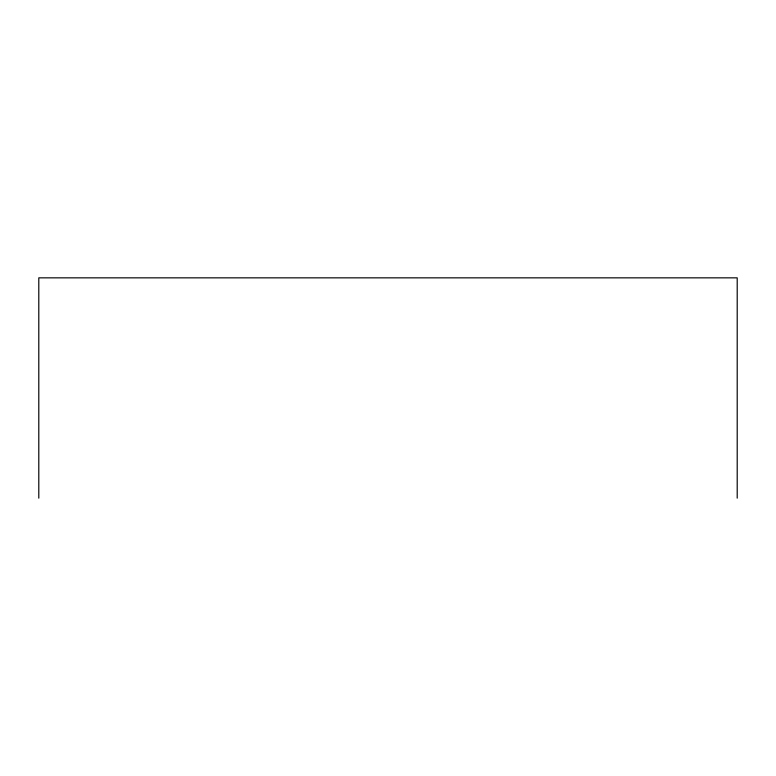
<?xml version="1.0" encoding="UTF-8"?>
<svg xmlns="http://www.w3.org/2000/svg" width="776" height="776" viewBox="0 0 776 776"><rect width="100%" height="100%" fill="white"/><g stroke="black" fill="none" stroke-linecap="round" stroke-linejoin="round"><path stroke-width="1.16" d="M737.2 498.153L737.2 277.847L38.8 277.847L38.8 498.153"/></g></svg>
